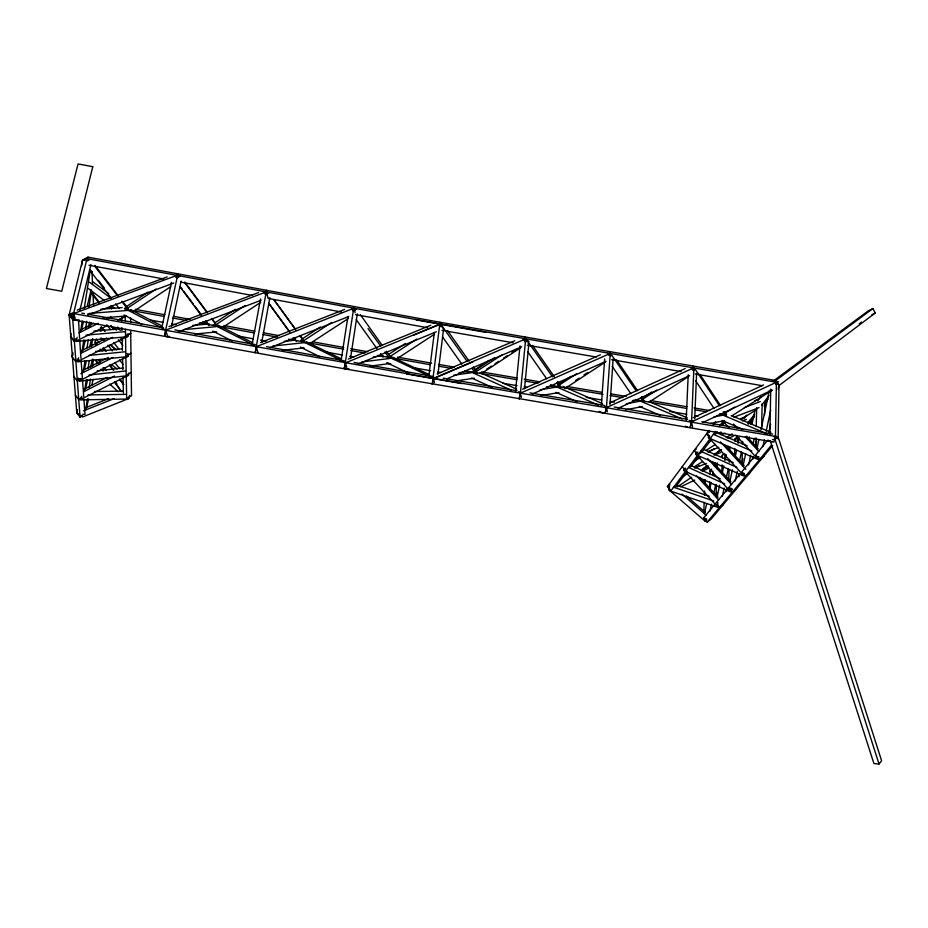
<?xml version="1.0" encoding="UTF-8"?>
<svg xmlns="http://www.w3.org/2000/svg" width="928" height="928" viewBox="0 0 928 928"><rect width="100%" height="100%" fill="white"/><g stroke="black" fill="none" stroke-linecap="round" stroke-linejoin="round"><path stroke-width="1.39" d="M72.454 313.096L69.113 314.963L72.778 319.742L344.369 368.81L353.951 306.542L88.009 257.137L82.534 260.107L69.113 314.986L76.804 412.925L80.063 417.229L82.546 415.767M778.128 438.932L779.021 384.888L776.411 382.266L775.472 436.404L773.906 442.088L344.381 368.81L345.541 362.86L440.29 323.953L776.376 382.255L775.773 384.528M769.88 434.629L770.75 389.122M761.633 428.179L762.143 403.75M764.556 414.862L764.788 403.39L768.14 399.028M755.798 446.449L755.995 437.842M756.25 426.37L756.68 407.717M750.903 423.934L750.972 421.045L754.429 416.626M748.281 424.27L748.351 421.451M741.971 464.592L742.272 453.003M742.504 444.303L742.586 441.415M734.605 455.578L734.814 448.444M735.022 441.31L735.104 438.457M737.609 442.192L737.725 437.923L735.765 439.373M728.724 480.762L729.072 469.359M729.292 462.237L729.373 459.383M729.64 450.846L729.768 446.565M721.787 473.5L722.077 464.847M722.32 457.62L722.413 454.743M724.826 459.847L725.012 454.082M716.022 496.028L716.428 484.497M716.973 468.64L717.17 462.886M712.634 475.252L712.785 470.995M709.56 488.731L709.827 481.632M710.082 474.533L710.245 470.264M703.795 512.268L704.178 502.338M704.456 495.25L704.619 491.005M704.897 483.917L705.06 479.66M694.724 418.772L696.603 373.3M691.592 421.857L693.889 367.766L692.764 365.968L440.023 322.271L353.951 306.542L355.111 312.724M686.21 420.14L688.216 374.668M610.032 404.527L613.13 359.02M607.341 411.719L606.471 407.601L610.253 353.429M601.344 405.884L604.662 358.939M524.517 388.762L528.751 344.566M610.786 356.19L610.218 353.452L520.399 393.217L519.146 399.052L520.411 393.194L525.7 338.917L529.03 341.713M515.504 391.535L519.993 345.9M526.315 341.701L525.155 337.189L525.642 338.917L433.422 378.427L432.251 384.32L440.023 322.271L440.301 323.976L353.916 308.2L256.29 346.678L73.614 313.594L72.767 319.742L80.063 417.229M437.993 374.019L443.491 329.672M428.736 376.78L434.362 332.433M350.459 358.66L357.292 313.896M78.845 359.6L75.655 361.433L72.164 356.862L72.825 352.57M81.861 352.663L83.856 339.799M85.631 328.373L86.733 321.227M88.949 306.948L91.396 291.23M78.915 414.132L76.804 412.925L77.233 410.106M83.253 372.186L85.016 360.83M86.988 348.035L88.311 339.52M90.294 326.737L90.956 322.468M84.61 390.839L86.362 379.529M88.114 368.219L89.204 361.143M91.396 347.014L92.707 338.523M85.678 410.072L87.429 398.808M89.169 387.533L90.492 379.088M92.452 366.409L93.542 359.368M341.202 359.913L347.93 316.541M76.282 339.81L74.112 341.052L70.528 336.365L70.98 333.546M81.652 265.756L82.534 260.107L86.942 258.634L353.951 308.2M80.446 332.317L82.232 321.03M84.239 308.328L90.271 270.234M684.354 468.211L683.959 470.705L730.336 491.921L730.997 488.14M696.406 452.075L695.988 454.627L743.653 475.971L744.105 473.373M708.957 435.209L708.528 437.83L757.526 459.279L758.002 456.611M261.731 342.548L269.862 297.656M775.425 438.712L775.912 435.986M256.244 346.712L266.266 291.891M251.987 345.193L260.524 298.886M171.599 326.076L181.076 281.091M165.625 330.171L178.002 273.679L177.318 275.233L178.037 277.553M161.901 327.294L171.518 282.298M704.491 513.683L706.614 503.776M709.642 489.613L711.161 482.525M712.669 475.449L713.284 472.619M714.792 465.531L715.407 462.701M710.001 511.108L711.486 504.171M713.876 493.058L715.662 484.729M716.973 497.675L719.652 485.182M722.332 472.688L723.817 465.74M725.012 460.195L726.206 454.639M727.401 449.082L727.993 446.31M756.807 449.454L758.895 439.617M760.995 429.792L769.358 390.468M762.886 446.716L764.394 439.675M766.192 431.23L770.692 410.118M768.825 432.587L770.623 424.166M778.116 389.087L779.021 384.876M716.207 495.134L716.81 492.304M722.332 496.399L724.118 488.047M726.218 478.314L728.318 468.57M726.137 491.77L726.74 488.928M729.698 482.316L732.389 469.788M735.382 455.868L736.588 450.3M738.073 443.34L739.28 437.772M735.196 481.029L737.296 471.262M739.407 461.494L741.507 451.727M738.978 476.69L739.581 473.906M741.681 464.162L742.876 458.606M750.381 423.829L750.972 421.045L748.977 422.518M742.98 466.25L745.683 453.676M748.687 439.71L749.29 436.914M751.993 424.34L754.998 410.362M748.618 464.951L750.729 455.149M753.142 443.944L754.348 438.352M752.724 459.244L753.327 456.448M755.74 445.278L756.645 441.09M764.185 406.186L764.788 403.39M86.64 407.299L88.601 398.901M91.849 384.911L93.148 379.308M76.804 412.925L77.453 410.118M85.678 388.194L87.626 379.888M90.538 367.43L92.487 359.124M84.367 369.437L86.362 360.992M89.691 346.921L91.35 339.88M82.963 350.018L85.283 340.263M88.276 327.723L89.61 322.144M81.548 329.66L83.532 321.378M87.186 306.182L91.176 289.606M79.715 310.973L90.932 264.561M72.164 356.862L72.836 354.078M693.819 367.766L693.262 370.052L693.842 367.778L692.752 365.968L775.008 380.41L778.221 383.983M725.812 415.616L726.195 414.074L724.594 411.672M79.077 319.824L74.832 320.172L71.189 317.109L72.048 313.687M77.175 337.293L76.119 341.446L127.414 336.725L128.134 334.034M78.648 357.767L77.616 361.804L127.728 356.619L128.424 353.997M79.762 378.624L79.1 381.234L128.052 375.62L128.737 373.079M669.308 485.738L669.772 484.381M81.838 396.221L80.121 399.875L128.064 399.028L129.746 395.479M72.767 319.742L73.857 317.979L72.256 313.281M88.009 257.137L86.977 258.634L73.567 313.583L69.113 314.986L73.892 317.979M706.66 433.701L709.758 431.439L706.66 433.701L667.429 486.608L670.979 490.761L710.512 438.109L706.66 433.701L709.096 430.383M713.156 424.862L715.604 421.556M715.418 431.52L710.512 438.109L706.66 433.701M719.525 426.022L723.62 420.523M715.453 433.991L717.1 431.787M722.054 425.175L724.524 421.869M711.254 439.582L701.974 451.936L698.935 454.175M675.7 486.771L687.323 471.366M690.687 466.912L698.494 456.541M757.619 400.896L760.937 396.534M761.552 405.292L769.045 395.525M744.012 418.563L746.576 415.245M705.489 468.315L707.206 466.1M717.518 452.794L719.2 450.625M747.84 422.89L754.708 414.085M770.333 441.067L873.909 763.535L879.025 764.057L881.6 760.763L778.07 436.717L774.196 436.926M734.674 439.71L737.308 436.346M709.897 471.308L711.637 469.104M714.224 465.786L715.964 463.582M721.996 455.88L723.678 453.734M755.601 455.068L767.154 440.788M727.598 488.975L703.586 517.94L707.182 522.128L759.58 459.58L756.401 455.961L759.58 459.58L771.226 445.37M772.734 445.486L711.045 519.193L707.182 522.128M741.774 471.842L753.884 457.156M740.01 473.976L728.503 487.884L732.285 492.234L736.275 489.207M668.856 489.752L705.048 521.107L706.788 519.123M705.048 521.107L706.115 519.993M772.479 439.559L775.054 439.408L778.07 436.717M697.844 452.064L695.698 453.85L730.058 491.179L732.215 489.404M685.757 468.211L683.658 469.962L717.286 506.468M759.081 456.97L757.26 458.467L735.869 435.255M723.388 504.519L719.467 507.5L716.694 504.298M759.58 459.58L763.732 456.448L759.58 459.58M745.648 476.273L742.551 472.723L745.648 476.273L749.708 473.21M875.255 313.014L778.917 385.596L776.086 380.26L872.9 308.56L875.255 313.014L871.937 314.638M859.27 323.86L861.59 322.12M776.226 383.345L778.534 381.617M773.302 381.014L868.48 310.729L872.9 308.56M667.429 486.608L669.378 485.17M696.197 449.106L694.167 450.59L697.926 454.917M354.299 310.497L356.34 309.047M87.522 261.012L89.61 259.538M266.765 294.211L268.818 292.761M177.84 277.6L179.916 276.138M684.064 474.73L687.636 472.317M682.451 476.864L687.23 473.64M696.789 467.178L699.178 465.566M702.774 468.663L706.359 466.262M677.312 486.887L691.662 477.224M701.22 470.786L708.4 465.949M125.396 307.272L147.97 292.181M125.164 309.743L156.159 289.026M132.669 312.052L170.775 286.613M215.168 322.654L235.422 309.326M214.055 325.948L245.131 305.486M221.374 328.234L260.756 302.331M474.707 369.843L489.23 360.284M472.027 372.441L494.578 357.605M486.585 369.298L491.422 366.108M495.053 363.73L498.684 361.34M503.521 358.162L507.152 355.772M512.001 352.582L518.044 348.603M481.377 373.578L520.538 347.838M558.923 384.215L571.033 376.281M556.533 386.848L576.717 373.613M575.604 380.468L579.234 378.09M584.072 374.912L587.702 372.534M564.653 388.728L605.01 362.291M301.345 339.462L320.392 327.016M301.704 342.003L331.586 322.492M310.045 343.464L348.232 318.548M388.751 354.345L405.385 343.476M387.022 358.486L416.834 339.022M396.395 359.09L434.49 334.242M501.804 355.006L474.417 372.836L477.27 373.334M642.13 398.251L651.839 391.952M641.225 400.142L656.699 390.108M649.298 402.01L688.553 376.559M724.907 413.296L734.674 407.079M731.798 415.906L772.096 390.27M722.541 424.258L724.942 422.739M718.655 433.527L721.102 431.972M740.706 419.584L756.633 409.526M708.795 441.972L711.184 440.452M705.883 450.451L715.453 444.408M726.23 437.622L732.215 433.852M695.014 460.752L699.816 457.736M708.215 452.446L714.224 448.665M694.074 466.946L702.461 461.668M714.444 454.128L721.636 449.604M81.699 397.683L78.66 399.469L75.319 395.084M126.231 375.283L131.208 372.36M130.952 353.278L131.521 395.746L126.684 398.622L125.86 356.248L130.952 353.278L130.697 330.542M81.328 378.473L77.186 380.886L73.764 376.408M76.282 339.799L74.112 341.04L70.528 336.377M693.228 370.585L695.327 369.39L719.316 405.652M84.228 389.11L107.323 377.383M83.624 391.755L114.527 376.06M81.246 399.202L128.783 375.028M82.708 370.434L108.286 357.512M80.84 373.706L112.914 357.489M81.154 350.865L106.674 338.036M80.585 353.464L112.59 337.374M80.852 329.73L93.6 323.362M79.031 332.932L98.217 323.338M107.161 318.861L111 316.947M107.509 325.45L76.885 340.785L75.702 338.662M117.717 320.334L126.649 315.868M702.74 471.088L709.085 468.037M680.769 486.806L694.701 480.089M702.995 422.437L772.026 390.096M775.008 380.41L776.376 382.255L691.569 421.88L692.566 427.321M693.216 417.693L763.535 384.923M618.036 408.332L689.632 375.596M609.673 402.914L685.142 368.59M606.471 407.601L693.842 367.801L694.341 370.504M532.254 394.075L606.077 361.282M522.615 389.192L600.358 354.832M446.704 378.949L521.687 346.736M437.192 373.972L514.762 340.82M433.434 378.636L472.944 361.874M413.517 335.205L440.255 324.22L443.584 328.953M357.709 364.147L436.322 331.772M348.232 359.066L430.801 325.252M129.166 398.367L82.592 416.962L81.049 415.35M85.875 407.612L108.483 398.634M83.439 410.802L114.109 398.611M694.608 468.118L706.359 463.443M269.99 347.687L348.742 316.506M714.05 455.161L720.58 452.586M260.629 342.502L344.671 309.418M708.168 451.507L718.782 447.331M727.923 438.399L733.236 436.334M720.928 434.687L724.977 433.121M742.377 420.918L746.437 419.352M178.222 331.888L261.255 300.173M733.932 417.217L759.069 407.624M740.846 418.551L744.894 416.997M168.966 326.598L258.634 292.54M744.384 407.589L760.276 401.569M754.592 400.768L758.559 399.272M87.719 314.986L173.745 283.04M77.233 310.114L167.226 276.892M177.318 275.222L73.59 313.571L75.214 318.304M710.662 423.493L724.582 420.546M714.061 416.985L726.601 414.398M625.646 409.735L642.304 406.626M626.214 403.75L644.264 400.455M632.397 400.583L637.954 399.585M541.012 395.56L558.946 392.579M540.119 389.748L560.825 386.396M546.395 386.848L554.689 385.526M456.112 380.909L474.533 378.195M459 372.743L467.515 371.536M453.699 375.237L476.389 371.977M348.916 368.822L346.109 369.182L344.056 367.639M369.912 366.131L389.516 363.602M361.978 361.932L389.992 358.428M373.276 356.978L383.09 355.772M89.088 375.04L125.106 371.014M282.24 350.332L303.212 348M97.22 370.829L123.146 367.987M272.82 346.051L304.987 342.594L299.953 335.646M284.223 341.365L295.417 340.182M89.018 355.412L124.839 351.805M95.572 351.457L121.359 348.905M166.669 336.667L169.476 336.4M194.729 334.022L215.772 332.027M183.744 329.626L216.027 326.679M192.537 325.438L209.392 323.942M86.084 335.147L124.584 331.714M93.937 331.145L119.596 328.906M103.112 317.863L125.732 316.019M71.189 317.109L74.008 316.877M89.03 313.467L128.632 310.358L121.696 301.322M100.932 309.233L122.148 307.609M88.032 394.91L126.08 394.365M94.436 391.5L122.647 391.164M82.673 414.282L85.016 414.294L83.926 399.237M125.303 308.896L127.994 308.954M82.534 260.107L85.121 260.362M434.339 377.522L431.717 377.255L387.336 356.306M125.698 308.525L128.122 308.827M257.972 352.443L256.29 346.678L255.246 352.71L256.325 346.701L433.48 378.427L775.448 436.392L777.246 438.086M566.985 386.466L602.249 392.405M610.717 393.832L626.226 396.453M602.991 394.307L550.675 385.468M610.067 395.49L622.804 397.636M635.541 399.782L686.674 408.436M669.68 411.417L686.72 414.294M695.234 415.732L698.065 416.22M586.16 397.358L601.704 399.98M610.195 401.406L614.429 402.114M529.911 392.915L604.232 405.35M614.15 407.009L687.625 419.352M650.238 400.502L687.056 406.742M694.132 407.937L709.711 410.582M516.873 379.703L464.661 370.748M525.318 381.153L537.996 383.31M695.2 409.874L706.568 411.8M719.351 413.969L725.035 414.932M502.988 383.276L517.058 385.665M524.1 386.86L526.918 387.347M443.166 378.195L517.058 390.758M527.243 345.216L596.217 357.025M611.714 359.681L681.094 371.548M481.423 371.884L517.116 377.974M524.262 379.192L539.968 381.872M701.8 421.799L772.641 434.084M695.269 373.984L762.074 385.677M441.925 330.322L513.045 342.745M387.869 363.231L390.723 363.73M412.113 367.488L430.65 370.736M437.784 371.989L440.638 372.488M406.441 373.914L461.924 383.624M397.474 357.141L431.613 363.15M438.724 364.402L454.372 367.152M430.395 364.727L377.696 355.389M438.967 366.235L451.808 368.486M391.964 358.336L397.648 359.333M465.891 371.328L471.575 372.337M354.055 362.477L433.225 376.501M416.138 319.893L485.785 332.375M301.472 347.606L304.303 348.128M325.554 351.967L342.548 355.041M349.636 356.317L353.881 357.083M81.757 313.119L84.576 313.629M87.394 314.14L163.583 327.862M355.621 314.627L427.773 327.77M312.643 341.794L343.731 347.432M350.796 348.708L367.743 351.793M135.36 309.36L164.859 314.754M173.292 316.286L190.147 319.371M202.791 321.68L207.014 322.445M343.673 349.218L288.434 339.172M350.761 350.506L364.936 353.081M126.092 309.511L164.163 316.448M172.631 317.991L186.725 320.566M199.416 322.874L254.516 332.966M150.545 320.09L163.224 322.399M171.68 323.93L175.902 324.696M266.556 346.654L344.16 360.714M174.858 329.916L255.27 344.601M88.96 265.257L163.688 278.957M223.892 325.531L254.875 331.215M263.32 332.769L278.818 335.6M292.9 338.186L295.707 338.708M262.995 334.521L277.124 337.108M213.939 331.621L216.758 332.131M237.939 336.006L253.472 338.836M260.524 340.124L266.174 341.156M268.099 298.375L341.504 312.017M180.624 282.077L252.578 295.487M689.307 420.407L693.17 421.3M604.43 406.151L608.153 407.032M518.566 391.802L522.174 392.66M432.947 377.325L435.267 377.87M732.169 489.021L728.503 487.884L732.285 492.234M703.586 517.928L705.895 518.694M676.872 485.205L709.178 496.236M673.345 487.119L713.736 500.969M731.194 415.5L770.878 432.367M772.653 380.677L776.4 382.278M722.471 414.862L767.479 434.06M648.985 401.557L687.23 417.855M640.018 400.919L682.254 418.969M722.9 420.813L742.725 429.316M767.827 440.092L771.794 441.798M639.322 406.383L660.4 415.442M685.432 426.207L688.066 427.332M716.741 432.692L747.226 445.916M713.365 434.316L751.842 451.066M563.064 386.419L602.411 403.564M557.832 387.428L598.525 405.223M555.953 392.37L576.914 401.592M599.186 411.382L603.119 413.111M704.12 449.662L733.271 462.608M700.686 451.24L736.82 467.341M480.089 372.662L516.641 389.145M473.326 373.033L511.212 390.178M690.618 465.276L720.267 478.732M688.622 467.492L724.756 483.94M471.552 378.009L492.42 387.51M391.303 356.758L429.13 374.576M386.802 362.72L407.659 372.638M306.437 341.759L341.516 358.95M300.892 340.634L343.812 361.7M300.382 347.118L319.858 356.746M217.836 325.125L252.683 342.757M213.301 324.58L254.632 345.541M212.825 331.134L232.162 341.005M130.616 309.639L162.493 326.238M124.48 308.374L164.024 328.999M124.05 314.998L141.868 324.359M92.522 281.555L108.634 293.55M89.552 282.24L111.464 298.572M88.23 288.48L104.342 300.544M111.256 305.706L114.712 308.293M110.78 325.879L116.394 330.113M100.386 327.677L104.922 331.11M98.739 329.37L101.013 331.099M100.897 337.931L104.296 340.506M109.956 344.81L116.754 349.984M94.668 342.072L96.953 343.824M102.672 348.174L104.957 349.926M99.992 349.09L102.277 350.842M111.395 364.576L117.114 368.95M686.581 496.109L705.187 512.221M681.871 494.056L706.382 515.284M95.677 360.76L98.844 363.648M103.054 367.511L106.21 370.4M101.024 369.124L103.136 371.061M114.759 381.686L116.87 383.624M109.713 384.053L118.158 391.778M746.553 436.195L758.188 448.839M733.596 424.073L737.482 428.307M745.265 436.763L758.895 451.553M722.262 420.477L729.06 427.866M725.719 445.521L744.221 465.624M720.453 441.832L745.857 469.429M708.226 437.03L743.374 475.194M712.194 461.448L730.8 481.667M707.635 458.571L731.519 484.52M699.84 477.352L718.04 497.13M696.51 475.867L718.62 499.89M682.173 466.749L685.838 470.995M175.241 276.277L176.784 278.191M107.926 345.181L112.404 350.877M119.55 359.983L123.122 364.53M96.257 338.964L98.936 342.374M103.402 348.058L106.094 351.468M115.026 362.836L119.503 368.52M101.233 326.621L104.806 331.192M113.726 342.594L119.086 349.438M111.406 345.251L114.968 349.786M111.151 326.03L113.819 329.452M120.942 338.569L122.716 340.843M106.755 324.8L110.328 329.37M118.355 339.66L122.821 345.367M264.248 292.9L265.721 294.791M91.849 292.633L98.96 301.774M90.677 292.32L99.4 303.526M117.728 327.074L120.338 330.438M110.223 306.194L112.01 308.479M119.99 318.78L121.777 321.065M109.701 306.646L111.441 308.896M90.608 270.199L92.336 272.449M98.391 280.326L104.446 288.19M89.587 270.002L111.314 298.213M115.652 303.862L119.132 308.374M94.934 265.396L118.274 295.777M122.589 301.414L127.774 308.166M94.818 266.313L117.357 295.672M351.898 309.221L353.29 311.077M180.45 286.798L182.155 289.084M183.848 291.357L193.221 303.92M194.915 306.194L200.877 314.186M205.981 321.03L207.686 323.315M179.846 286.671L201.214 315.3M205.482 321.018L208.904 325.6M184.765 282.019L206.863 311.715M211.955 318.559L215.354 323.13M185.043 283.017L207.211 312.806M211.48 318.536L217.442 326.563M268.992 303.433L289.153 331.134M268.737 303.34L289.814 332.305M294.025 338.094L296.554 341.574M274.108 299.814L295.069 328.698M300.104 335.623L302.621 339.091M273.864 299.721L295.742 329.858M368.056 328.593L380.7 346.132M384.911 351.979L388.275 356.665M356.271 319.696L377.186 348.963M380.526 353.649L383.032 357.164M360.505 314.905L382.22 345.367M386.268 351.19L391.396 358.254M442.563 336.957L461.854 364.136M98.774 359.484L100.444 361.827M104.609 367.685L106.279 370.04M114.62 381.756L120.466 389.969M98.704 359.867L100.375 362.21M104.562 368.091L106.233 370.446M114.596 382.197L121.29 391.604M447.424 330.484L469.127 361.166M473.303 367.059L475.809 370.608M441.786 325.635L467.144 361.444M472.05 368.381L475.322 372.998M110.328 365.678L113.657 370.365M120.315 379.761L123.633 384.447M109.458 364.89L112.798 369.599M119.468 379.007L123.644 384.888M532.405 345.309L554.364 376.814M557.612 381.478L560.048 384.981M527.185 340.553L552.473 376.826M556.556 382.672L559.816 387.359M527.765 351.782L546.546 378.647M550.629 384.494L552.264 386.825M528.032 343.035L529.644 345.378M611.703 355.053L636.016 390.7M640.877 397.822L644.125 402.578M612.202 366.374L630.854 393.658M616.61 359.89L637.617 390.7M641.654 396.616L643.266 398.994M523.056 338.859L525.109 341.91M607.585 353.382L608.919 355.389M695.675 380.816L714.084 408.564M699.886 374.309L720.615 405.64M723.318 411.684L726.52 416.521M691.209 367.72L692.532 369.715M78.416 378.137L79.831 380.619L128.482 355.992L127.113 353.498M77.21 359.113L78.37 361.166L128.18 336.087L127.066 334.022M775.054 439.408L879.025 764.057M167.516 335.982L165.671 330.148L266.313 291.856L266.661 290.267L265.907 294.269L266.336 291.879L267.948 297.61M345.494 362.836L346.736 367.395M433.422 378.427L434.501 382.638M440.29 323.953L440.974 326.76M520.399 393.217L521.385 397.381M669.146 484.01L669.587 486.376M82.476 379.297L83.729 396.488M81.165 361.154L82.372 377.87M79.738 340.669L80.968 358.37M78.59 320.879L79.553 337.954M95.433 339.718L95.735 345.286M96.489 359.612L96.721 363.915M93.009 294.037L93.6 305.428M92 271.533L92.498 284.096M669.343 486.968L669.459 490.657L717.878 507.384L717.785 502.361M122.589 358.649L122.844 369.564M123.03 377.835L123.389 392.996M122.148 338.952L122.392 350.39M121.719 317.84L121.777 320.636M121.916 327.619L121.962 330.414M125.86 356.248L125.408 329.382M125.187 315.474L125.28 321.042M130.581 318.002L130.616 322.19M165.671 330.171L164.72 336.249L165.694 330.171M525.642 338.917L525.155 341.237L525.677 338.917M606.436 407.578L605.114 413.378L606.436 407.578M691.534 421.857L690.107 427.611L691.569 421.869M92.777 166.68L61.758 291.23L46.4 288.515L78.068 163.943L92.777 166.68M130.72 333.326L125.512 336.33L130.72 333.326M610.195 353.429L609.406 351.666L610.183 353.429"/></g></svg>
